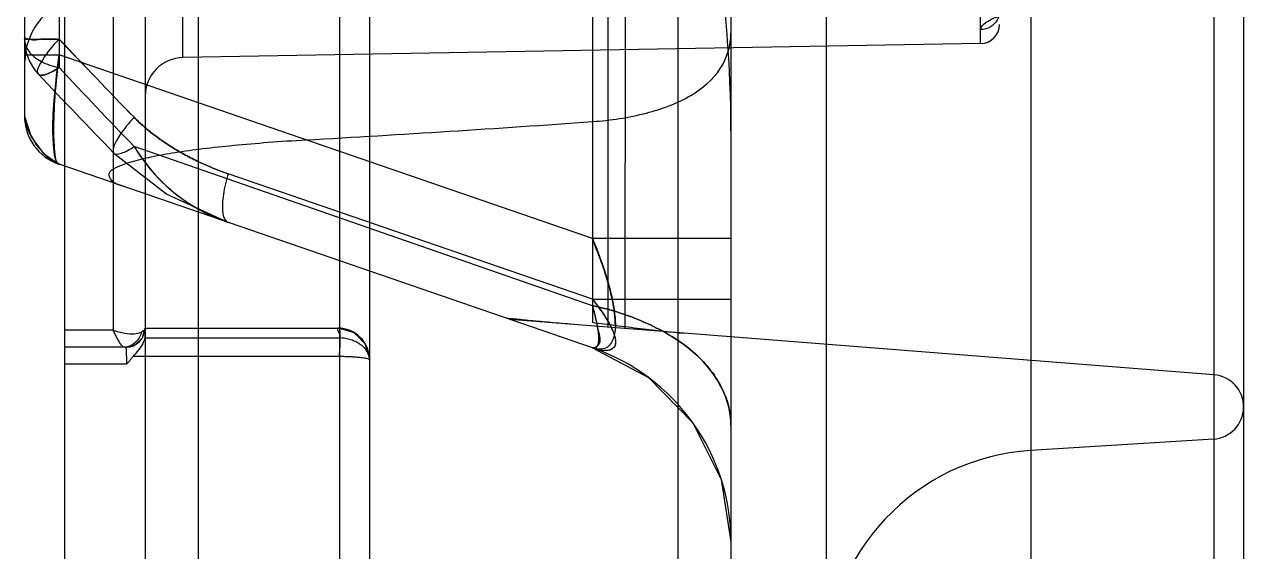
# Model space of a CAD drawing. Header units: millimetres. Extents: x 2588 to 3182, y 1243 to 1719.
# Drawn here: x 3063.97 to 3083.04, y 1441.8 to 1450.05 of the extents above; entities that cross this region are included whole.
import ezdxf

# ---------------------------------------------------------------- set-up
doc = ezdxf.new("R2010")
doc.units = ezdxf.units.MM

msp = doc.modelspace()

# ---------------------------------------------------------------- linework, layer by layer
at = {"color": 6, "linetype": 'Continuous'}
for p, q in [((3064.6, 1329.21), (3064.6, 1649.21)), ((3065.855, 1594.741), (3065.855, 1415.981)), ((3066.685, 1580.05), (3066.685, 1439.898)), ((3075.02, 1577.657), (3075.02, 1440.874)), ((3082.576, 1553.105), (3082.576, 1435.377)), ((3083.04, 1552.602), (3083.04, 1435.879)), ((3079.712, 1551.921), (3079.712, 1436.56)), ((3076.508, 1548.511), (3076.508, 1439.971)), ((3073.091, 1543.17), (3073.091, 1445.311)), ((3074.19, 1490.182), (3074.19, 1438.347)), ((3073.415, 1486.563), (3073.36, 1445.29)), ((3065.352, 1472.542), (3065.352, 1445.263)), ((3068.893, 1468.369), (3068.893, 1414.562)), ((3069.367, 1468.241), (3069.367, 1415.003)), ((3072.852, 1460.481), (3072.852, 1445.386)), ((3066.447, 1449.53), (3066.447, 1458.552)), ((3078.925, 1449.748), (3078.925, 1458.334)), ((3063.966, 1456.848), (3063.966, 1448.611)), ((3064.508, 1455.897), (3064.508, 1449.373)), ((3063.966, 1449.82), (3064.508, 1449.82)), ((3078.925, 1449.748), (3066.447, 1449.53)), ((3063.966, 1449.571), (3064.508, 1449.571)), ((3072.852, 1446.698), (3064.508, 1449.571)), ((3065.367, 1448.035), (3066.196, 1447.393)), ((3072.852, 1445.647), (3065.682, 1448.138)), ((3072.852, 1444.988), (3064.508, 1447.861)), ((3072.852, 1445.748), (3067.154, 1447.71)), ((3066.196, 1447.393), (3067.147, 1446.952)), ((3075.02, 1446.698), (3072.852, 1446.698)), ((3072.852, 1445.748), (3075.02, 1445.748)), ((3082.576, 1444.565), (3071.563, 1445.432)), ((3065.352, 1445.263), (3064.6, 1445.263)), ((3065.855, 1445.297), (3068.893, 1445.297)), ((3065.855, 1445.143), (3068.893, 1445.143)), ((3065.553, 1444.996), (3064.6, 1444.996)), ((3072.852, 1444.988), (3073.729, 1444.523)), ((3064.6, 1444.736), (3064.85, 1444.736)), ((3064.85, 1444.736), (3065.569, 1444.736)), ((3068.883, 1444.85), (3065.665, 1444.85)), ((3082.568, 1443.559), (3079.712, 1443.381)), ((3074.868, 1442.927), (3075.02, 1441.95))]:
    msp.add_line(p, q, dxfattribs=at)
for points in [[(3063.966, 1448.614), (3064.071, 1448.29), (3064.261, 1448.034), (3064.507, 1447.86)], [(3063.966, 1448.611), (3064.034, 1448.364), (3064.158, 1448.153), (3064.319, 1447.981), (3064.507, 1447.86)], [(3064.02, 1448.398), (3064.151, 1448.162), (3064.317, 1447.982)], [(3065.553, 1444.996), (3065.701, 1445.035), (3065.814, 1445.146), (3065.855, 1445.297)], [(3065.814, 1445.146), (3065.704, 1445.036), (3065.553, 1444.996)], [(3069.366, 1444.833), (3069.302, 1445.043), (3069.124, 1445.226), (3068.87, 1445.297)], [(3069.366, 1444.832), (3069.291, 1445.063), (3069.127, 1445.224), (3068.893, 1445.297)], [(3073.729, 1444.524), (3074.422, 1443.816), (3074.868, 1442.927)]]:
    msp.add_lwpolyline(points, dxfattribs=at)
for centre, radius, start, end in [((3078.92, 1450.049), 0.301, 271.0003, 0), ((3064.77, 1449.82), 0.804, 180, 223.3906), ((3155.495, 1535.835), 125.209, 223.39048, 224.16692), ((3155.467, 1535.807), 125.169, 223.39036, 224.16704), ((3066.458, 1448.927), 0.603, 91, 180), ((3155.906, 1535.081), 125.297, 223.15994, 223.93916), ((3155.476, 1534.672), 124.704, 223.15802, 223.94095), ((3155.762, 1535.839), 126.019, 223.3905, 224.16698), ((3064.77, 1448.621), 0.804, 180, 251), ((3077.072, 1476.785), 31.681, 262.3451, 263.0031), ((3065.553, 1445.297), 0.301, 270, 0), ((3068.867, 1444.797), 0.5, 0, 90), ((3071.805, 1441.947), 3.216, 0, 70.9999), ((3082.536, 1444.062), 0.504, 273.5697, 85.5), ((3079.925, 1439.971), 3.417, 93.5697, 266.4303)]:
    msp.add_arc(centre, radius, start, end, dxfattribs=at)
msp.add_ellipse((3052.575, 1480.171), major_axis=(96.55, 0), ratio=0.335213, start_param=-1.406478, end_param=-1.359208, dxfattribs=at)
for points, knots in [([(3075.02, 1448.383), (3075.02, 1449.389), (3074.825, 1451.476), (3074.365, 1454.679), (3074.176, 1456.911), (3074.176, 1458.061)], [0, 0, 0, 0, 0.310383, 0.645129, 1, 1, 1, 1]), ([(3064.508, 1450.371), (3064.412, 1450.32), (3064.238, 1450.18), (3064.056, 1449.899), (3063.991, 1449.683), (3063.975, 1449.571)], [0, 0, 0, 0, 0.327354, 0.659939, 1, 1, 1, 1]), ([(3079.221, 1450.253), (3079.221, 1450.205), (3079.194, 1450.107), (3079.083, 1449.997), (3078.979, 1449.968), (3078.925, 1449.967)], [0, 0, 0, 0, 0.319074, 0.643465, 1, 1, 1, 1]), ([(3078.925, 1449.968), (3078.93, 1450.016), (3079.043, 1450.117), (3079.25, 1450.198), (3079.432, 1450.225), (3079.528, 1450.229)], [0, 0, 0, 0, 0.212903, 0.57915, 1, 1, 1, 1]), ([(3072.852, 1448.528), (3073.136, 1448.548), (3073.667, 1448.627), (3074.372, 1448.881), (3074.894, 1449.309), (3075.02, 1449.722), (3075.02, 1449.917)], [0, 0, 0, 0, 0.304354, 0.569971, 0.792274, 1, 1, 1, 1]), ([(3063.966, 1449.82), (3063.966, 1449.843), (3064.105, 1449.791), (3064.237, 1449.839), (3064.413, 1449.821), (3064.508, 1449.82)], [0, 0, 0, 0, 0.12446, 0.477017, 1, 1, 1, 1]), ([(3063.966, 1449.82), (3063.966, 1449.753), (3064.027, 1449.603), (3064.234, 1449.451), (3064.41, 1449.393), (3064.508, 1449.373)], [0, 0, 0, 0, 0.268855, 0.599873, 1, 1, 1, 1]), ([(3063.966, 1449.82), (3063.966, 1449.753), (3064.027, 1449.603), (3064.234, 1449.451), (3064.41, 1449.393), (3064.508, 1449.373)], [0, 0, 0, 0, 0.268849, 0.599861, 1, 1, 1, 1]), ([(3064.508, 1449.82), (3064.439, 1449.748), (3064.322, 1449.616), (3064.22, 1449.448), (3064.142, 1449.303), (3064.208, 1449.252), (3064.232, 1449.252)], [0, 0, 0, 0, 0.422553, 0.728105, 0.898993, 1, 1, 1, 1]), ([(3063.981, 1449.571), (3063.977, 1449.554), (3063.979, 1449.519), (3063.969, 1449.47), (3063.966, 1449.437), (3063.966, 1449.422)], [0, 0, 0, 0, 0.345574, 0.696856, 1, 1, 1, 1]), ([(3064.508, 1449.571), (3064.48, 1449.358), (3064.437, 1448.969), (3064.401, 1448.43), (3064.424, 1448.105), (3064.455, 1447.879), (3064.508, 1447.861)], [0, 0, 0, 0, 0.372214, 0.687292, 0.904062, 1, 1, 1, 1]), ([(3064.508, 1447.861), (3064.456, 1447.879), (3064.424, 1448.103), (3064.401, 1448.427), (3064.437, 1448.967), (3064.48, 1449.357), (3064.508, 1449.571)], [0, 0, 0, 0, 0.095241, 0.311086, 0.626207, 1, 1, 1, 1]), ([(3064.508, 1447.861), (3064.456, 1447.879), (3064.431, 1448.106), (3064.414, 1448.426), (3064.44, 1448.966), (3064.481, 1449.356), (3064.508, 1449.571)], [0, 0, 0, 0, 0.095402, 0.31016, 0.623994, 1, 1, 1, 1]), ([(3064.508, 1449.571), (3064.481, 1449.355), (3064.44, 1448.964), (3064.414, 1448.423), (3064.431, 1448.104), (3064.456, 1447.879), (3064.508, 1447.861)], [0, 0, 0, 0, 0.378056, 0.691889, 0.905474, 1, 1, 1, 1]), ([(3064.508, 1449.373), (3064.471, 1449.349), (3064.405, 1449.309), (3064.313, 1449.267), (3064.256, 1449.252), (3064.232, 1449.252)], [0, 0, 0, 0, 0.42761, 0.763377, 1, 1, 1, 1]), ([(3064.232, 1449.252), (3064.256, 1449.252), (3064.313, 1449.267), (3064.405, 1449.309), (3064.471, 1449.349), (3064.508, 1449.373)], [0, 0, 0, 0, 0.236617, 0.572374, 1, 1, 1, 1]), ([(3063.966, 1448.644), (3063.967, 1448.617), (3063.972, 1448.561), (3063.996, 1448.481), (3063.998, 1448.424), (3064.008, 1448.398)], [0, 0, 0, 0, 0.325955, 0.667192, 1, 1, 1, 1]), ([(3065.682, 1448.595), (3065.675, 1448.588), (3065.63, 1448.539), (3065.555, 1448.45), (3065.467, 1448.333), (3065.403, 1448.231), (3065.368, 1448.156), (3065.355, 1448.108), (3065.35, 1448.074), (3065.357, 1448.041), (3065.384, 1448.021), (3065.404, 1448.018), (3065.413, 1448.019)], [0, 0, 0, 0, 0.043607, 0.277234, 0.485534, 0.65549, 0.781262, 0.828118, 0.865564, 0.922995, 0.957235, 1, 1, 1, 1]), ([(3065.682, 1448.595), (3065.707, 1448.57), (3065.808, 1448.47), (3065.991, 1448.317), (3066.229, 1448.152), (3066.452, 1448.02), (3066.66, 1447.912), (3066.853, 1447.824), (3067.015, 1447.759), (3067.115, 1447.723), (3067.154, 1447.71)], [0, 0, 0, 0, 0.0618, 0.246391, 0.41241, 0.561693, 0.696116, 0.817635, 0.928299, 1, 1, 1, 1]), ([(3067.154, 1447.71), (3067.115, 1447.723), (3067.015, 1447.759), (3066.853, 1447.824), (3066.66, 1447.912), (3066.452, 1448.02), (3066.229, 1448.152), (3065.991, 1448.317), (3065.808, 1448.47), (3065.707, 1448.57), (3065.682, 1448.595)], [0, 0, 0, 0, 0.071701, 0.182365, 0.303884, 0.438306, 0.58759, 0.753609, 0.9382, 1, 1, 1, 1]), ([(3065.536, 1447.507), (3065.463, 1447.532), (3065.342, 1447.553), (3065.257, 1447.739), (3065.448, 1447.835), (3065.656, 1447.91), (3065.971, 1447.983), (3066.34, 1448.051), (3066.772, 1448.109), (3067.257, 1448.16), (3067.795, 1448.207), (3068.171, 1448.231), (3068.368, 1448.242)], [0, 0, 0, 0, 0.066038, 0.098395, 0.142168, 0.2126, 0.304016, 0.412438, 0.536932, 0.676546, 0.830693, 1, 1, 1, 1]), ([(3065.413, 1448.019), (3065.43, 1448.02), (3065.478, 1448.028), (3065.562, 1448.065), (3065.633, 1448.106), (3065.675, 1448.133), (3065.682, 1448.138)], [0, 0, 0, 0, 0.170603, 0.493323, 0.91525, 1, 1, 1, 1]), ([(3065.413, 1448.019), (3065.43, 1448.02), (3065.478, 1448.028), (3065.562, 1448.065), (3065.633, 1448.106), (3065.675, 1448.133), (3065.682, 1448.138)], [0, 0, 0, 0, 0.170602, 0.49332, 0.915245, 1, 1, 1, 1]), ([(3065.682, 1448.138), (3065.794, 1447.957), (3066.052, 1447.618), (3066.555, 1447.209), (3066.946, 1447.021), (3067.154, 1446.95)], [0, 0, 0, 0, 0.33149, 0.657711, 1, 1, 1, 1]), ([(3065.682, 1448.138), (3065.79, 1447.958), (3066.045, 1447.619), (3066.55, 1447.212), (3066.943, 1447.022), (3067.154, 1446.95)], [0, 0, 0, 0, 0.327582, 0.652913, 1, 1, 1, 1]), ([(3067.154, 1447.71), (3067.151, 1447.7), (3067.131, 1447.634), (3067.1, 1447.515), (3067.072, 1447.359), (3067.061, 1447.222), (3067.065, 1447.125), (3067.076, 1447.062), (3067.087, 1447.026), (3067.101, 1446.996), (3067.121, 1446.968), (3067.14, 1446.954), (3067.154, 1446.95)], [0, 0, 0, 0, 0.040045, 0.258689, 0.460907, 0.63408, 0.771298, 0.826207, 0.872632, 0.913103, 0.949687, 1, 1, 1, 1]), ([(3073.212, 1445.339), (3073.206, 1445.463), (3073.177, 1445.727), (3073.052, 1446.183), (3072.927, 1446.506), (3072.852, 1446.698)], [0, 0, 0, 0, 0.264178, 0.561767, 1, 1, 1, 1]), ([(3072.852, 1446.698), (3072.929, 1446.512), (3073.056, 1446.174), (3073.182, 1445.706), (3073.214, 1445.425), (3073.211, 1445.302)], [0, 0, 0, 0, 0.418085, 0.745969, 1, 1, 1, 1]), ([(3073.211, 1445.302), (3073.213, 1445.426), (3073.19, 1445.7), (3073.061, 1446.168), (3072.931, 1446.503), (3072.852, 1446.698)], [0, 0, 0, 0, 0.257585, 0.563791, 1, 1, 1, 1]), ([(3072.852, 1446.698), (3072.945, 1446.473), (3073.096, 1446.081), (3073.203, 1445.554), (3073.226, 1445.193), (3073.081, 1444.944), (3072.919, 1444.965), (3072.852, 1444.988)], [0, 0, 0, 0, 0.362568, 0.62083, 0.798578, 0.893599, 1, 1, 1, 1]), ([(3072.852, 1445.748), (3072.91, 1445.676), (3073.011, 1445.541), (3073.136, 1445.338), (3073.209, 1445.172), (3073.225, 1445.014), (3073.122, 1444.938), (3072.993, 1444.946), (3072.904, 1444.97), (3072.852, 1444.988)], [0, 0, 0, 0, 0.230817, 0.418219, 0.583557, 0.690561, 0.770647, 0.862861, 1, 1, 1, 1]), ([(3072.852, 1445.748), (3072.886, 1445.705), (3072.952, 1445.62), (3073.039, 1445.495), (3073.111, 1445.379), (3073.165, 1445.271), (3073.201, 1445.175), (3073.216, 1445.092), (3073.209, 1445.022), (3073.171, 1444.971), (3073.112, 1444.946), (3073.037, 1444.943), (3072.948, 1444.957), (3072.885, 1444.976), (3072.852, 1444.988)], [0, 0, 0, 0, 0.13763, 0.263243, 0.376787, 0.476469, 0.560334, 0.629047, 0.683638, 0.729563, 0.77823, 0.837842, 0.911193, 1, 1, 1, 1]), ([(3072.852, 1445.648), (3073.146, 1445.585), (3073.574, 1445.448), (3074.091, 1445.178), (3074.515, 1444.877), (3074.895, 1444.425), (3075.021, 1443.982), (3075.02, 1443.779)], [0, 0, 0, 0, 0.29434, 0.435828, 0.568484, 0.801601, 1, 1, 1, 1]), ([(3075.02, 1443.779), (3075.02, 1443.982), (3074.894, 1444.425), (3074.514, 1444.877), (3074.091, 1445.178), (3073.574, 1445.448), (3073.146, 1445.585), (3072.852, 1445.648)], [0, 0, 0, 0, 0.19841, 0.431538, 0.564194, 0.705677, 1, 1, 1, 1]), ([(3072.852, 1444.988), (3072.866, 1444.983), (3072.896, 1444.978), (3072.934, 1445.009), (3072.95, 1445.063), (3072.955, 1445.138), (3072.947, 1445.235), (3072.918, 1445.409), (3072.881, 1445.548), (3072.852, 1445.648)], [0, 0, 0, 0, 0.060095, 0.113181, 0.184249, 0.284195, 0.41583, 0.579458, 1, 1, 1, 1]), ([(3072.852, 1445.647), (3072.89, 1445.519), (3072.917, 1445.326), (3073.003, 1445.059), (3072.884, 1444.977), (3072.852, 1444.988)], [0, 0, 0, 0, 0.553767, 0.860353, 1, 1, 1, 1]), ([(3072.509, 1445.357), (3072.39, 1445.366), (3072.169, 1445.385), (3071.867, 1445.412), (3071.643, 1445.439), (3071.517, 1445.447), (3071.475, 1445.462)], [0, 0, 0, 0, 0.344361, 0.641232, 0.872234, 1, 1, 1, 1]), ([(3073.212, 1445.339), (3073.344, 1445.323), (3073.595, 1445.291), (3073.953, 1445.248), (3074.18, 1445.226), (3074.286, 1445.217)], [0, 0, 0, 0, 0.367433, 0.703653, 1, 1, 1, 1]), ([(3065.53, 1444.996), (3065.512, 1444.996), (3065.472, 1445.045), (3065.418, 1445.131), (3065.377, 1445.214), (3065.352, 1445.263)], [0, 0, 0, 0, 0.163125, 0.497027, 1, 1, 1, 1]), ([(3065.796, 1445.231), (3065.762, 1445.213), (3065.674, 1445.196), (3065.522, 1445.209), (3065.412, 1445.24), (3065.352, 1445.263)], [0, 0, 0, 0, 0.25274, 0.575426, 1, 1, 1, 1]), ([(3065.796, 1445.231), (3065.79, 1445.2), (3065.742, 1445.087), (3065.621, 1444.996), (3065.53, 1444.996)], [0, 0, 0, 0, 0.259214, 1, 1, 1, 1]), ([(3065.665, 1444.85), (3065.695, 1444.888), (3065.763, 1444.953), (3065.833, 1445.063), (3065.855, 1445.143), (3065.855, 1445.179)], [0, 0, 0, 0, 0.375452, 0.72106, 1, 1, 1, 1]), ([(3065.855, 1445.297), (3065.855, 1445.289), (3065.849, 1445.271), (3065.827, 1445.248), (3065.808, 1445.237), (3065.796, 1445.231)], [0, 0, 0, 0, 0.265419, 0.588982, 1, 1, 1, 1]), ([(3068.87, 1445.297), (3068.845, 1445.296), (3068.902, 1445.209), (3068.897, 1445.169), (3068.893, 1445.143)], [0, 0, 0, 0, 0.487742, 1, 1, 1, 1]), ([(3068.893, 1444.85), (3068.894, 1444.856), (3068.895, 1444.87), (3068.897, 1444.895), (3068.899, 1444.923), (3068.901, 1444.951), (3068.903, 1444.983), (3068.905, 1445.019), (3068.907, 1445.063), (3068.908, 1445.106), (3068.908, 1445.147), (3068.908, 1445.179), (3068.907, 1445.208), (3068.906, 1445.236), (3068.904, 1445.264), (3068.9, 1445.282), (3068.896, 1445.296), (3068.893, 1445.297)], [0, 0, 0, 0, 0.038833, 0.099222, 0.161658, 0.225552, 0.290314, 0.376996, 0.462776, 0.586698, 0.664114, 0.735526, 0.79979, 0.856225, 0.924824, 0.977673, 1, 1, 1, 1]), ([(3069.367, 1444.797), (3069.367, 1444.811), (3069.367, 1444.833), (3069.36, 1444.863), (3069.347, 1444.889), (3069.333, 1444.919), (3069.315, 1444.955), (3069.285, 1444.988), (3069.248, 1445.022), (3069.201, 1445.055), (3069.142, 1445.087), (3069.071, 1445.114), (3068.987, 1445.135), (3068.926, 1445.141), (3068.893, 1445.143)], [0, 0, 0, 0, 0.061518, 0.103748, 0.142546, 0.195425, 0.259794, 0.32712, 0.403897, 0.493247, 0.595796, 0.713666, 0.848203, 1, 1, 1, 1]), ([(3065.569, 1444.736), (3065.568, 1444.772), (3065.567, 1444.822), (3065.565, 1444.885), (3065.563, 1444.922), (3065.561, 1444.952), (3065.559, 1444.975), (3065.556, 1444.987), (3065.555, 1444.996), (3065.553, 1444.996)], [0, 0, 0, 0, 0.408944, 0.579099, 0.72342, 0.839705, 0.925782, 0.97959, 1, 1, 1, 1]), ([(3065.665, 1444.85), (3065.654, 1444.836), (3065.632, 1444.81), (3065.6, 1444.772), (3065.579, 1444.748), (3065.569, 1444.736)], [0, 0, 0, 0, 0.361744, 0.684228, 1, 1, 1, 1]), ([(3069.367, 1444.797), (3069.367, 1444.801), (3069.356, 1444.809), (3069.336, 1444.816), (3069.308, 1444.822), (3069.277, 1444.827), (3069.248, 1444.831), (3069.22, 1444.835), (3069.19, 1444.837), (3069.157, 1444.84), (3069.125, 1444.842), (3069.096, 1444.844), (3069.068, 1444.846), (3069.023, 1444.847), (3068.977, 1444.849), (3068.928, 1444.85), (3068.905, 1444.85), (3068.893, 1444.85)], [0, 0, 0, 0, 0.023374, 0.070896, 0.140581, 0.196406, 0.268962, 0.319897, 0.375116, 0.454469, 0.52307, 0.578366, 0.635871, 0.695611, 0.85645, 0.92669, 1, 1, 1, 1])]:
    msp.add_open_spline(points, degree=3, knots=knots, dxfattribs=at)

doc.saveas('drawing.dxf')
